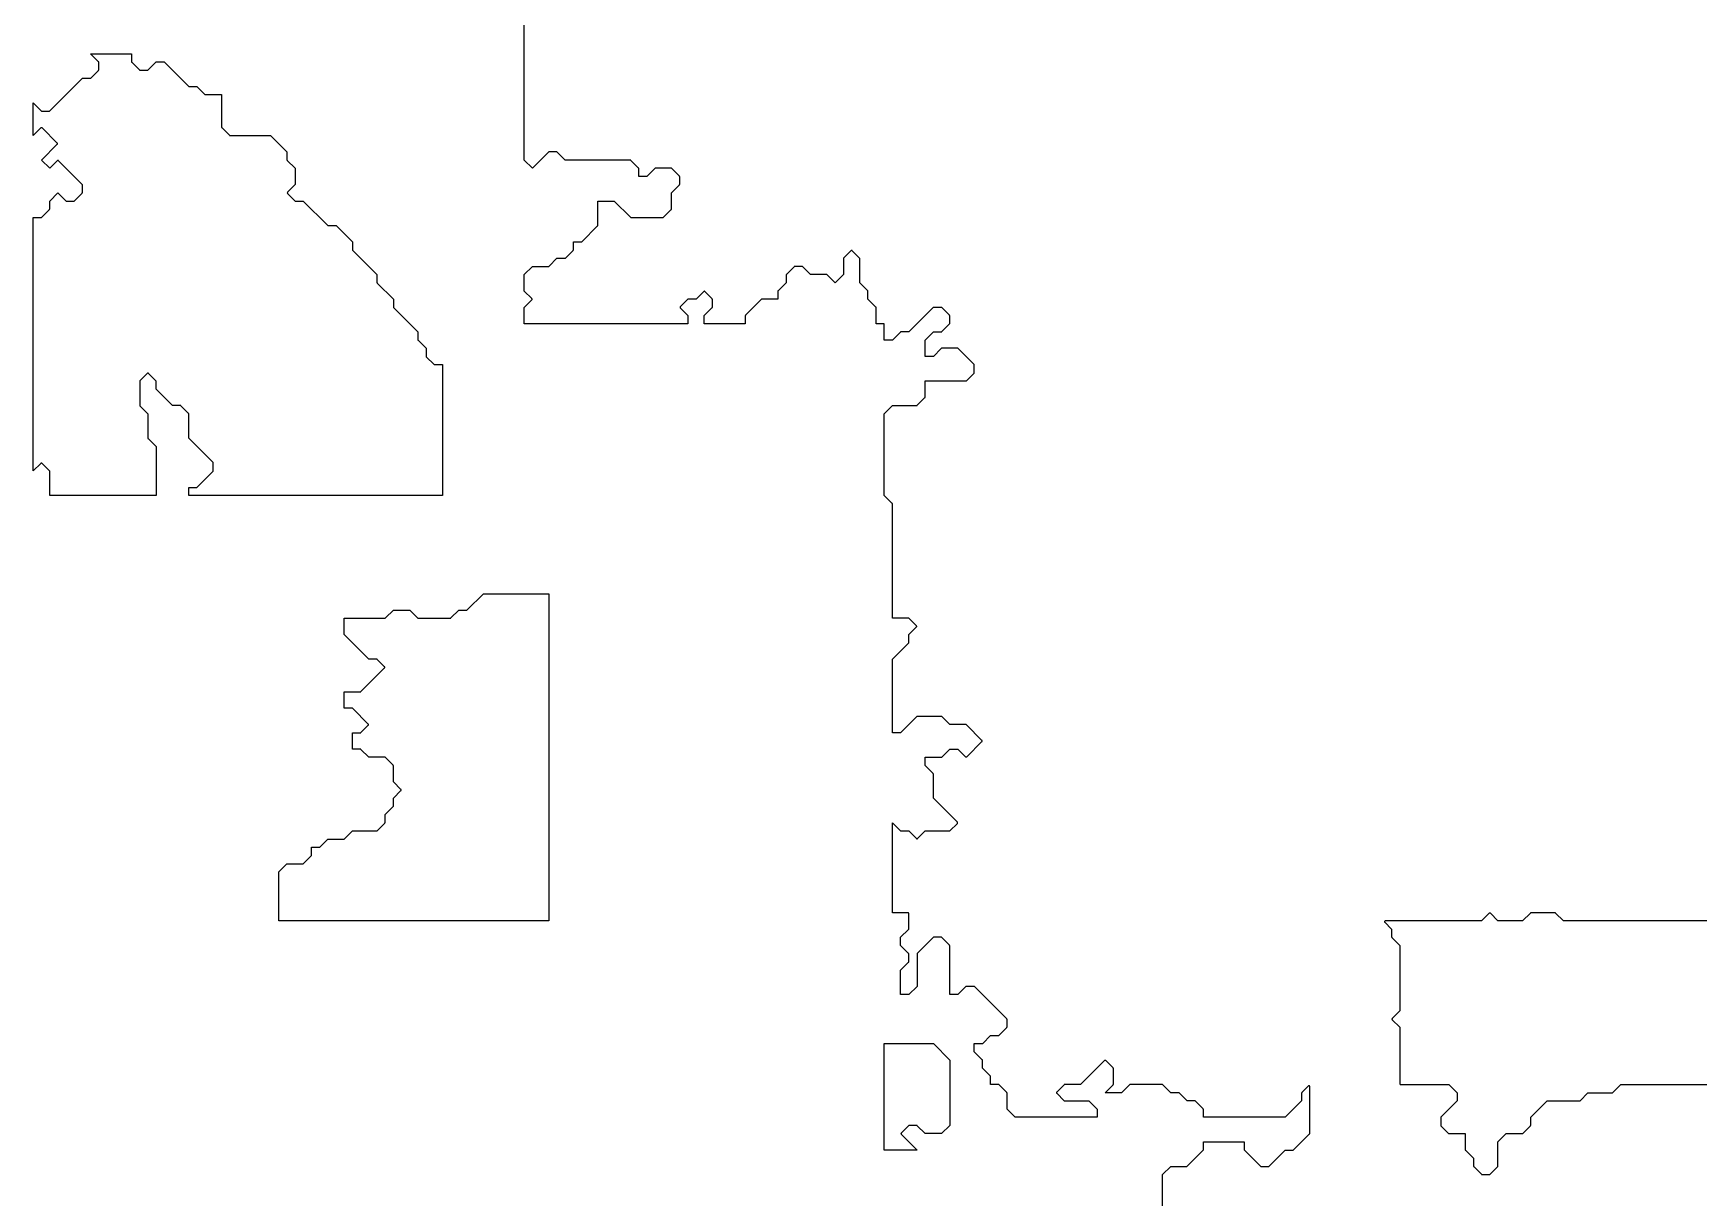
# Model space of a CAD drawing. Header units: metres. Extents: x 0 to 799, y 1 to 1100.
# Drawn here: x 0 to 203.5, y 691.2 to 833.5 of the extents above; entities that cross this region are included whole.
import ezdxf

# ---------------------------------------------------------------- set-up
doc = ezdxf.new("R2010")
doc.units = ezdxf.units.M
doc.layers.add('forest', color=7, linetype='Continuous')

msp = doc.modelspace()

# ---------------------------------------------------------------- linework, layer by layer
at = {"layer": 'forest', "color": 191}
for points in [[(138, 689), (138, 694), (138, 694), (138, 694), (139, 695), (139, 695), (139, 695), (140.96, 695), (140.97, 695), (140.98, 695), (140.99, 695), (141, 695.01), (141.01, 695.01), (141.01, 695.02), (141.02, 695.02), (141.03, 695.03), (142.97, 696.97), (142.98, 696.98), (142.98, 696.99), (142.99, 696.99), (142.99, 697), (143, 697.01), (143, 697.02), (143, 697.03), (143, 697.04), (143, 698), (143, 698), (143, 698), (148, 698), (148, 698), (148, 698), (148, 697.04), (148, 697.03), (148, 697.02), (148, 697.01), (148.01, 697), (148.01, 696.99), (148.02, 696.99), (148.02, 696.98), (148.03, 696.97), (149.97, 695.03), (149.98, 695.02), (149.99, 695.02), (149.99, 695.01), (150, 695.01), (150.01, 695), (150.02, 695), (150.03, 695), (150.04, 695), (150.96, 695), (150.97, 695), (150.98, 695), (150.99, 695), (151, 695.01), (151.01, 695.01), (151.01, 695.02), (151.02, 695.02), (151.03, 695.03), (153, 697), (153, 697), (153, 697), (153.96, 697), (153.97, 697), (153.98, 697), (153.99, 697), (154, 697.01), (154.01, 697.01), (154.01, 697.02), (154.02, 697.02), (154.03, 697.03), (155.97, 698.97), (155.98, 698.98), (155.98, 698.99), (155.99, 698.99), (155.99, 699), (156, 699.01), (156, 699.02), (156, 699.03), (156, 699.04), (156, 704.76), (156, 704.77), (156, 704.78), (156, 704.79), (155.99, 704.8), (155.99, 704.81), (155.98, 704.81), (155.98, 704.82), (155.97, 704.83), (155.96, 704.84), (155.96, 704.84), (155.95, 704.85), (155.94, 704.85), (155.93, 704.85), (155.92, 704.86), (155.91, 704.86), (155.9, 704.86), (155.89, 704.86), (155.88, 704.86), (155.87, 704.85), (155.86, 704.85), (155.85, 704.85), (155.84, 704.84), (155.84, 704.84), (155.83, 704.83), (155.03, 704.03), (155.02, 704.02), (155.02, 704.01), (155.01, 704.01), (155.01, 704), (155, 703.99), (155, 703.98), (155, 703.97), (155, 703.96), (155, 703), (155, 703), (155, 703), (153, 701), (153, 701), (153, 701), (143, 701), (143, 701), (143, 701), (143, 701.96), (143, 701.97), (143, 701.98), (143, 701.99), (142.99, 702), (142.99, 702.01), (142.98, 702.01), (142.98, 702.02), (142.97, 702.03), (142.03, 702.97), (142.02, 702.98), (142.01, 702.98), (142.01, 702.99), (142, 702.99), (141.99, 703), (141.98, 703), (141.97, 703), (141.96, 703), (141, 703), (141, 703), (141, 703), (140.03, 703.97), (140.02, 703.98), (140.01, 703.98), (140.01, 703.99), (140, 703.99), (139.99, 704), (139.98, 704), (139.97, 704), (139.96, 704), (139, 704), (139, 704), (139, 704), (138.03, 704.97), (138.02, 704.98), (138.01, 704.98), (138.01, 704.99), (138, 704.99), (137.99, 705), (137.98, 705), (137.97, 705), (137.96, 705), (134.04, 705), (134.03, 705), (134.02, 705), (134.01, 705), (134, 704.99), (133.99, 704.99), (133.99, 704.98), (133.98, 704.98), (133.97, 704.97), (133, 704), (133, 704), (133, 704), (131, 704), (131, 704), (131, 704), (131.97, 704.97), (131.98, 704.98), (131.98, 704.99), (131.99, 704.99), (131.99, 705), (132, 705.01), (132, 705.02), (132, 705.03), (132, 705.04), (132, 706.96), (132, 706.97), (132, 706.98), (132, 706.99), (131.99, 707), (131.99, 707.01), (131.98, 707.01), (131.98, 707.02), (131.97, 707.03), (131.07, 707.93), (131.06, 707.94), (131.06, 707.94), (131.05, 707.95), (131.04, 707.95), (131.03, 707.95), (131.02, 707.96), (131.01, 707.96), (131, 707.96), (130.99, 707.96), (130.98, 707.96), (130.97, 707.95), (130.96, 707.95), (130.95, 707.95), (130.94, 707.94), (130.94, 707.94), (130.93, 707.93), (128, 705), (128, 705), (128, 705), (126.04, 705), (126.03, 705), (126.02, 705), (126.01, 705), (126, 704.99), (125.99, 704.99), (125.99, 704.98), (125.98, 704.98), (125.97, 704.97), (125.07, 704.07), (125.06, 704.06), (125.06, 704.06), (125.05, 704.05), (125.05, 704.04), (125.05, 704.03), (125.04, 704.02), (125.04, 704.01), (125.04, 704), (125.04, 703.99), (125.04, 703.98), (125.05, 703.97), (125.05, 703.96), (125.05, 703.95), (125.06, 703.94), (125.06, 703.94), (125.07, 703.93), (125.97, 703.03), (125.98, 703.02), (125.99, 703.02), (125.99, 703.01), (126, 703.01), (126.01, 703), (126.02, 703), (126.03, 703), (126.04, 703), (129, 703), (129, 703), (129, 703), (130, 702), (130, 702), (130, 702), (130, 701), (130, 701), (130, 701), (120, 701), (120, 701), (120, 701), (119, 702), (119, 702), (119, 702), (119, 703.96), (119, 703.97), (119, 703.98), (119, 703.99), (118.99, 704), (118.99, 704.01), (118.98, 704.01), (118.98, 704.02), (118.97, 704.03), (118.03, 704.97), (118.02, 704.98), (118.01, 704.98), (118.01, 704.99), (118, 704.99), (117.99, 705), (117.98, 705), (117.97, 705), (117.96, 705), (117, 705), (117, 705), (117, 705), (117, 705.96), (117, 705.97), (117, 705.98), (117, 705.99), (116.99, 706), (116.99, 706.01), (116.98, 706.01), (116.98, 706.02), (116.97, 706.03), (116, 707), (116, 707), (116, 707), (116, 707.96), (116, 707.97), (116, 707.98), (116, 707.99), (115.99, 708), (115.99, 708.01), (115.98, 708.01), (115.98, 708.02), (115.97, 708.03), (115, 709), (115, 709), (115, 709), (115, 710), (115, 710), (115, 710), (115.96, 710), (115.97, 710), (115.98, 710), (115.99, 710), (116, 710.01), (116.01, 710.01), (116.01, 710.02), (116.02, 710.02), (116.03, 710.03), (117, 711), (117, 711), (117, 711), (117.96, 711), (117.97, 711), (117.98, 711), (117.99, 711), (118, 711.01), (118.01, 711.01), (118.01, 711.02), (118.02, 711.02), (118.03, 711.03), (118.97, 711.97), (118.98, 711.98), (118.98, 711.99), (118.99, 711.99), (118.99, 712), (119, 712.01), (119, 712.02), (119, 712.03), (119, 712.04), (119, 712.96), (119, 712.97), (119, 712.98), (119, 712.99), (118.99, 713), (118.99, 713.01), (118.98, 713.01), (118.98, 713.02), (118.97, 713.03), (115.03, 716.97), (115.02, 716.98), (115.01, 716.98), (115.01, 716.99), (115, 716.99), (114.99, 717), (114.98, 717), (114.97, 717), (114.96, 717), (114.04, 717), (114.03, 717), (114.02, 717), (114.01, 717), (114, 716.99), (113.99, 716.99), (113.99, 716.98), (113.98, 716.98), (113.97, 716.97), (113, 716), (113, 716), (113, 716), (112, 716), (112, 716), (112, 716), (112, 721.96), (112, 721.97), (112, 721.98), (112, 721.99), (111.99, 722), (111.99, 722.01), (111.98, 722.01), (111.98, 722.02), (111.97, 722.03), (111.03, 722.97), (111.02, 722.98), (111.01, 722.98), (111.01, 722.99), (111, 722.99), (110.99, 723), (110.98, 723), (110.97, 723), (110.96, 723), (110.04, 723), (110.03, 723), (110.02, 723), (110.01, 723), (110, 722.99), (109.99, 722.99), (109.99, 722.98), (109.98, 722.98), (109.97, 722.97), (108.03, 721.03), (108.02, 721.02), (108.02, 721.01), (108.01, 721.01), (108.01, 721), (108, 720.99), (108, 720.98), (108, 720.97), (108, 720.96), (108, 717), (108, 717), (108, 717), (107, 716), (107, 716), (107, 716), (106, 716), (106, 716), (106, 716), (106, 719), (106, 719), (106, 719), (106.97, 719.97), (106.98, 719.98), (106.98, 719.99), (106.99, 719.99), (106.99, 720), (107, 720.01), (107, 720.02), (107, 720.03), (107, 720.04), (107, 720.96), (107, 720.97), (107, 720.98), (107, 720.99), (106.99, 721), (106.99, 721.01), (106.98, 721.01), (106.98, 721.02), (106.97, 721.03), (106, 722), (106, 722), (106, 722), (106, 723), (106, 723), (106, 723), (106.97, 723.97), (106.98, 723.98), (106.98, 723.99), (106.99, 723.99), (106.99, 724), (107, 724.01), (107, 724.02), (107, 724.03), (107, 724.04), (107, 725.9), (107, 725.91), (107, 725.92), (107, 725.93), (106.99, 725.94), (106.99, 725.95), (106.98, 725.96), (106.98, 725.96), (106.97, 725.97), (106.96, 725.98), (106.96, 725.98), (106.95, 725.99), (106.94, 725.99), (106.93, 726), (106.92, 726), (106.91, 726), (106.9, 726), (105, 726), (105, 726), (105, 726), (105, 737), (105, 737), (105, 737), (105.97, 736.03), (105.98, 736.02), (105.99, 736.02), (105.99, 736.01), (106, 736.01), (106.01, 736), (106.02, 736), (106.03, 736), (106.04, 736), (107, 736), (107, 736), (107, 736), (107.93, 735.07), (107.94, 735.06), (107.94, 735.06), (107.95, 735.05), (107.96, 735.05), (107.97, 735.05), (107.98, 735.04), (107.99, 735.04), (108, 735.04), (108.01, 735.04), (108.02, 735.04), (108.03, 735.05), (108.04, 735.05), (108.05, 735.05), (108.06, 735.06), (108.06, 735.06), (108.07, 735.07), (109, 736), (109, 736), (109, 736), (111.96, 736), (111.97, 736), (111.98, 736), (111.99, 736), (112, 736.01), (112.01, 736.01), (112.01, 736.02), (112.02, 736.02), (112.03, 736.03), (112.93, 736.93), (112.94, 736.94), (112.94, 736.94), (112.95, 736.95), (112.95, 736.96), (112.95, 736.97), (112.96, 736.98), (112.96, 736.99), (112.96, 737), (112.96, 737.01), (112.96, 737.02), (112.95, 737.03), (112.95, 737.04), (112.95, 737.05), (112.94, 737.06), (112.94, 737.06), (112.93, 737.07), (110, 740), (110, 740), (110, 740), (110, 742.96), (110, 742.97), (110, 742.98), (110, 742.99), (109.99, 743), (109.99, 743.01), (109.98, 743.01), (109.98, 743.02), (109.97, 743.03), (109, 744), (109, 744), (109, 744), (109, 745), (109, 745), (109, 745), (110.96, 745), (110.97, 745), (110.98, 745), (110.99, 745), (111, 745.01), (111.01, 745.01), (111.01, 745.02), (111.02, 745.02), (111.03, 745.03), (112, 746), (112, 746), (112, 746), (113, 746), (113, 746), (113, 746), (113.93, 745.07), (113.94, 745.06), (113.94, 745.06), (113.95, 745.05), (113.96, 745.05), (113.97, 745.05), (113.98, 745.04), (113.99, 745.04), (114, 745.04), (114.01, 745.04), (114.02, 745.04), (114.03, 745.05), (114.04, 745.05), (114.05, 745.05), (114.06, 745.06), (114.06, 745.06), (114.07, 745.07), (115.93, 746.93), (115.94, 746.94), (115.94, 746.94), (115.95, 746.95), (115.95, 746.96), (115.95, 746.97), (115.96, 746.98), (115.96, 746.99), (115.96, 747), (115.96, 747.01), (115.96, 747.02), (115.95, 747.03), (115.95, 747.04), (115.95, 747.05), (115.94, 747.06), (115.94, 747.06), (115.93, 747.07), (114.03, 748.97), (114.02, 748.98), (114.01, 748.98), (114.01, 748.99), (114, 748.99), (113.99, 749), (113.98, 749), (113.97, 749), (113.96, 749), (112, 749), (112, 749), (112, 749), (111.03, 749.97), (111.02, 749.98), (111.01, 749.98), (111.01, 749.99), (111, 749.99), (110.99, 750), (110.98, 750), (110.97, 750), (110.96, 750), (108.04, 750), (108.03, 750), (108.02, 750), (108.01, 750), (108, 749.99), (107.99, 749.99), (107.99, 749.98), (107.98, 749.98), (107.97, 749.97), (106, 748), (106, 748), (106, 748), (105, 748), (105, 748), (105, 748), (105, 757), (105, 757), (105, 757), (106.97, 758.97), (106.98, 758.98), (106.98, 758.99), (106.99, 758.99), (106.99, 759), (107, 759.01), (107, 759.02), (107, 759.03), (107, 759.04), (107, 760), (107, 760), (107, 760), (107.93, 760.93), (107.94, 760.94), (107.94, 760.94), (107.95, 760.95), (107.95, 760.96), (107.95, 760.97), (107.96, 760.98), (107.96, 760.99), (107.96, 761), (107.96, 761.01), (107.96, 761.02), (107.95, 761.03), (107.95, 761.04), (107.95, 761.05), (107.94, 761.06), (107.94, 761.06), (107.93, 761.07), (107.03, 761.97), (107.02, 761.98), (107.01, 761.98), (107.01, 761.99), (107, 761.99), (106.99, 762), (106.98, 762), (106.97, 762), (106.96, 762), (105, 762), (105, 762), (105, 762), (105, 775.96), (105, 775.97), (105, 775.98), (105, 775.99), (104.99, 776), (104.99, 776.01), (104.98, 776.01), (104.98, 776.02), (104.97, 776.03), (104, 777), (104, 777), (104, 777), (104, 787), (104, 787), (104, 787), (105, 788), (105, 788), (105, 788), (107.96, 788), (107.97, 788), (107.98, 788), (107.99, 788), (108, 788.01), (108.01, 788.01), (108.01, 788.02), (108.02, 788.02), (108.03, 788.03), (108.97, 788.97), (108.98, 788.98), (108.98, 788.99), (108.99, 788.99), (108.99, 789), (109, 789.01), (109, 789.02), (109, 789.03), (109, 789.04), (109, 791), (109, 791), (109, 791), (113.96, 791), (113.97, 791), (113.98, 791), (113.99, 791), (114, 791.01), (114.01, 791.01), (114.01, 791.02), (114.02, 791.02), (114.03, 791.03), (114.97, 791.97), (114.98, 791.98), (114.98, 791.99), (114.99, 791.99), (114.99, 792), (115, 792.01), (115, 792.02), (115, 792.03), (115, 792.04), (115, 792.96), (115, 792.97), (115, 792.98), (115, 792.99), (114.99, 793), (114.99, 793.01), (114.98, 793.01), (114.98, 793.02), (114.97, 793.03), (113.03, 794.97), (113.02, 794.98), (113.01, 794.98), (113.01, 794.99), (113, 794.99), (112.99, 795), (112.98, 795), (112.97, 795), (112.96, 795), (111.04, 795), (111.03, 795), (111.02, 795), (111.01, 795), (111, 794.99), (110.99, 794.99), (110.99, 794.98), (110.98, 794.98), (110.97, 794.97), (110, 794), (110, 794), (110, 794), (109, 794), (109, 794), (109, 794), (109, 796), (109, 796), (109, 796), (110, 797), (110, 797), (110, 797), (110.96, 797), (110.97, 797), (110.98, 797), (110.99, 797), (111, 797.01), (111.01, 797.01), (111.01, 797.02), (111.02, 797.02), (111.03, 797.03), (111.97, 797.97), (111.98, 797.98), (111.98, 797.99), (111.99, 797.99), (111.99, 798), (112, 798.01), (112, 798.02), (112, 798.03), (112, 798.04), (112, 798.96), (112, 798.97), (112, 798.98), (112, 798.99), (111.99, 799), (111.99, 799.01), (111.98, 799.01), (111.98, 799.02), (111.97, 799.03), (111.03, 799.97), (111.02, 799.98), (111.01, 799.98), (111.01, 799.99), (111, 799.99), (110.99, 800), (110.98, 800), (110.97, 800), (110.96, 800), (110.04, 800), (110.03, 800), (110.02, 800), (110.01, 800), (110, 799.99), (109.99, 799.99), (109.99, 799.98), (109.98, 799.98), (109.97, 799.97), (107, 797), (107, 797), (107, 797), (106.04, 797), (106.03, 797), (106.02, 797), (106.01, 797), (106, 796.99), (105.99, 796.99), (105.99, 796.98), (105.98, 796.98), (105.97, 796.97), (105, 796), (105, 796), (105, 796), (104, 796), (104, 796), (104, 796), (104, 797.9), (104, 797.91), (104, 797.92), (104, 797.93), (103.99, 797.94), (103.99, 797.95), (103.98, 797.96), (103.98, 797.96), (103.97, 797.97), (103.96, 797.98), (103.96, 797.98), (103.95, 797.99), (103.94, 797.99), (103.93, 798), (103.92, 798), (103.91, 798), (103.9, 798), (103, 798), (103, 798), (103, 798), (103, 799.96), (103, 799.97), (103, 799.98), (103, 799.99), (102.99, 800), (102.99, 800.01), (102.98, 800.01), (102.98, 800.02), (102.97, 800.03), (102, 801), (102, 801), (102, 801), (102, 801.96), (102, 801.97), (102, 801.98), (102, 801.99), (101.99, 802), (101.99, 802.01), (101.98, 802.01), (101.98, 802.02), (101.97, 802.03), (101, 803), (101, 803), (101, 803), (101, 805.96), (101, 805.97), (101, 805.98), (101, 805.99), (100.99, 806), (100.99, 806.01), (100.98, 806.01), (100.98, 806.02), (100.97, 806.03), (100.07, 806.93), (100.06, 806.94), (100.06, 806.94), (100.05, 806.95), (100.04, 806.95), (100.03, 806.95), (100.02, 806.96), (100.01, 806.96), (100, 806.96), (99.99, 806.96), (99.98, 806.96), (99.97, 806.95), (99.96, 806.95), (99.95, 806.95), (99.94, 806.94), (99.94, 806.94), (99.93, 806.93), (99.03, 806.03), (99.02, 806.02), (99.02, 806.01), (99.01, 806.01), (99.01, 806), (99, 805.99), (99, 805.98), (99, 805.97), (99, 805.96), (99, 804), (99, 804), (99, 804), (98, 803), (98, 803), (98, 803), (97.03, 803.97), (97.02, 803.98), (97.01, 803.98), (97.01, 803.99), (97, 803.99), (96.99, 804), (96.98, 804), (96.97, 804), (96.96, 804), (95, 804), (95, 804), (95, 804), (94.03, 804.97), (94.02, 804.98), (94.01, 804.98), (94.01, 804.99), (94, 804.99), (93.99, 805), (93.98, 805), (93.97, 805), (93.96, 805), (93.04, 805), (93.03, 805), (93.02, 805), (93.01, 805), (93, 804.99), (92.99, 804.99), (92.99, 804.98), (92.98, 804.98), (92.97, 804.97), (92.03, 804.03), (92.02, 804.02), (92.02, 804.01), (92.01, 804.01), (92.01, 804), (92, 803.99), (92, 803.98), (92, 803.97), (92, 803.96), (92, 803), (92, 803), (92, 803), (91.03, 802.03), (91.02, 802.02), (91.02, 802.01), (91.01, 802.01), (91.01, 802), (91, 801.99), (91, 801.98), (91, 801.97), (91, 801.96), (91, 801), (91, 801), (91, 801), (89.04, 801), (89.03, 801), (89.02, 801), (89.01, 801), (89, 800.99), (88.99, 800.99), (88.99, 800.98), (88.98, 800.98), (88.97, 800.97), (87.03, 799.03), (87.02, 799.02), (87.02, 799.01), (87.01, 799.01), (87.01, 799), (87, 798.99), (87, 798.98), (87, 798.97), (87, 798.96), (87, 798), (87, 798), (87, 798), (82, 798), (82, 798), (82, 798), (82, 799), (82, 799), (82, 799), (82.97, 799.97), (82.98, 799.98), (82.98, 799.99), (82.99, 799.99), (82.99, 800), (83, 800.01), (83, 800.02), (83, 800.03), (83, 800.04), (83, 800.96), (83, 800.97), (83, 800.98), (83, 800.99), (82.99, 801), (82.99, 801.01), (82.98, 801.01), (82.98, 801.02), (82.97, 801.03), (82.07, 801.93), (82.06, 801.94), (82.06, 801.94), (82.05, 801.95), (82.04, 801.95), (82.03, 801.95), (82.02, 801.96), (82.01, 801.96), (82, 801.96), (81.99, 801.96), (81.98, 801.96), (81.97, 801.95), (81.96, 801.95), (81.95, 801.95), (81.94, 801.94), (81.94, 801.94), (81.93, 801.93), (81, 801), (81, 801), (81, 801), (80.04, 801), (80.03, 801), (80.02, 801), (80.01, 801), (80, 800.99), (79.99, 800.99), (79.99, 800.98), (79.98, 800.98), (79.97, 800.97), (79.07, 800.07), (79.06, 800.06), (79.06, 800.06), (79.05, 800.05), (79.05, 800.04), (79.05, 800.03), (79.04, 800.02), (79.04, 800.01), (79.04, 800), (79.04, 799.99), (79.04, 799.98), (79.05, 799.97), (79.05, 799.96), (79.05, 799.95), (79.06, 799.94), (79.06, 799.94), (79.07, 799.93), (80, 799), (80, 799), (80, 799), (80, 798), (80, 798), (80, 798), (60, 798), (60, 798), (60, 798), (60, 800), (60, 800), (60, 800), (60.93, 800.93), (60.94, 800.94), (60.94, 800.94), (60.95, 800.95), (60.95, 800.96), (60.95, 800.97), (60.96, 800.98), (60.96, 800.99), (60.96, 801), (60.96, 801.01), (60.96, 801.02), (60.95, 801.03), (60.95, 801.04), (60.95, 801.05), (60.94, 801.06), (60.94, 801.06), (60.93, 801.07), (60, 802), (60, 802), (60, 802), (60, 804), (60, 804), (60, 804), (61, 805), (61, 805), (61, 805), (62.96, 805), (62.97, 805), (62.98, 805), (62.99, 805), (63, 805.01), (63.01, 805.01), (63.01, 805.02), (63.02, 805.02), (63.03, 805.03), (64, 806), (64, 806), (64, 806), (64.96, 806), (64.97, 806), (64.98, 806), (64.99, 806), (65, 806.01), (65.01, 806.01), (65.01, 806.02), (65.02, 806.02), (65.03, 806.03), (65.97, 806.97), (65.98, 806.98), (65.98, 806.99), (65.99, 806.99), (65.99, 807), (66, 807.01), (66, 807.02), (66, 807.03), (66, 807.04), (66, 808), (66, 808), (66, 808), (66.96, 808), (66.97, 808), (66.98, 808), (66.99, 808), (67, 808.01), (67.01, 808.01), (67.01, 808.02), (67.02, 808.02), (67.03, 808.03), (68.97, 809.97), (68.98, 809.98), (68.98, 809.99), (68.99, 809.99), (68.99, 810), (69, 810.01), (69, 810.02), (69, 810.03), (69, 810.04), (69, 813), (69, 813), (69, 813), (71, 813), (71, 813), (71, 813), (72.97, 811.03), (72.98, 811.02), (72.99, 811.02), (72.99, 811.01), (73, 811.01), (73.01, 811), (73.02, 811), (73.03, 811), (73.04, 811), (76.96, 811), (76.97, 811), (76.98, 811), (76.99, 811), (77, 811.01), (77.01, 811.01), (77.01, 811.02), (77.02, 811.02), (77.03, 811.03), (77.97, 811.97), (77.98, 811.98), (77.98, 811.99), (77.99, 811.99), (77.99, 812), (78, 812.01), (78, 812.02), (78, 812.03), (78, 812.04), (78, 814), (78, 814), (78, 814), (78.97, 814.97), (78.98, 814.98), (78.98, 814.99), (78.99, 814.99), (78.99, 815), (79, 815.01), (79, 815.02), (79, 815.03), (79, 815.04), (79, 815.96), (79, 815.97), (79, 815.98), (79, 815.99), (78.99, 816), (78.99, 816.01), (78.98, 816.01), (78.98, 816.02), (78.97, 816.03), (78.03, 816.97), (78.02, 816.98), (78.01, 816.98), (78.01, 816.99), (78, 816.99), (77.99, 817), (77.98, 817), (77.97, 817), (77.96, 817), (76.04, 817), (76.03, 817), (76.02, 817), (76.01, 817), (76, 816.99), (75.99, 816.99), (75.99, 816.98), (75.98, 816.98), (75.97, 816.97), (75, 816), (75, 816), (75, 816), (74, 816), (74, 816), (74, 816), (74, 816.96), (74, 816.97), (74, 816.98), (74, 816.99), (73.99, 817), (73.99, 817.01), (73.98, 817.01), (73.98, 817.02), (73.97, 817.03), (73.03, 817.97), (73.02, 817.98), (73.01, 817.98), (73.01, 817.99), (73, 817.99), (72.99, 818), (72.98, 818), (72.97, 818), (72.96, 818), (65, 818), (65, 818), (65, 818), (64.03, 818.97), (64.02, 818.98), (64.01, 818.98), (64.01, 818.99), (64, 818.99), (63.99, 819), (63.98, 819), (63.97, 819), (63.96, 819), (63.04, 819), (63.03, 819), (63.02, 819), (63.01, 819), (63, 818.99), (62.99, 818.99), (62.99, 818.98), (62.98, 818.98), (62.97, 818.97), (61, 817), (61, 817), (61, 817), (60, 818), (60, 818), (60, 818), (60, 839)], [(0, 821), (0, 821), (0, 825), (0, 825), (0, 825), (0.97, 824.03), (0.98, 824.02), (0.99, 824.02), (0.99, 824.01), (1, 824.01), (1.01, 824), (1.02, 824), (1.03, 824), (1.04, 824), (1.96, 824), (1.97, 824), (1.98, 824), (1.99, 824), (2, 824.01), (2.01, 824.01), (2.01, 824.02), (2.02, 824.02), (2.03, 824.03), (6, 828), (6, 828), (6, 828), (6.96, 828), (6.97, 828), (6.98, 828), (6.99, 828), (7, 828.01), (7.01, 828.01), (7.01, 828.02), (7.02, 828.02), (7.03, 828.03), (7.97, 828.97), (7.98, 828.98), (7.98, 828.99), (7.99, 828.99), (7.99, 829), (8, 829.01), (8, 829.02), (8, 829.03), (8, 829.04), (8, 829.96), (8, 829.97), (8, 829.98), (8, 829.99), (7.99, 830), (7.99, 830.01), (7.98, 830.01), (7.98, 830.02), (7.97, 830.03), (7, 831), (7, 831), (7, 831), (12, 831), (12, 831), (12, 831), (12, 830.04), (12, 830.03), (12, 830.02), (12, 830.01), (12.01, 830), (12.01, 829.99), (12.02, 829.99), (12.02, 829.98), (12.03, 829.97), (12.97, 829.03), (12.98, 829.02), (12.99, 829.02), (12.99, 829.01), (13, 829.01), (13.01, 829), (13.02, 829), (13.03, 829), (13.04, 829), (13.96, 829), (13.97, 829), (13.98, 829), (13.99, 829), (14, 829.01), (14.01, 829.01), (14.01, 829.02), (14.02, 829.02), (14.03, 829.03), (15, 830), (15, 830), (15, 830), (16, 830), (16, 830), (16, 830), (18.97, 827.03), (18.98, 827.02), (18.99, 827.02), (18.99, 827.01), (19, 827.01), (19.01, 827), (19.02, 827), (19.03, 827), (19.04, 827), (20, 827), (20, 827), (20, 827), (20.97, 826.03), (20.98, 826.02), (20.99, 826.02), (20.99, 826.01), (21, 826.01), (21.01, 826), (21.02, 826), (21.03, 826), (21.04, 826), (23, 826), (23, 826), (23, 826), (23, 822.04), (23, 822.03), (23, 822.02), (23, 822.01), (23.01, 822), (23.01, 821.99), (23.02, 821.99), (23.02, 821.98), (23.03, 821.97), (23.97, 821.03), (23.98, 821.02), (23.99, 821.02), (23.99, 821.01), (24, 821.01), (24.01, 821), (24.02, 821), (24.03, 821), (24.04, 821), (29, 821), (29, 821), (29, 821), (31, 819), (31, 819), (31, 819), (31, 818.04), (31, 818.03), (31, 818.02), (31, 818.01), (31.01, 818), (31.01, 817.99), (31.02, 817.99), (31.02, 817.98), (31.03, 817.97), (32, 817), (32, 817), (32, 817), (32, 815), (32, 815), (32, 815), (31.07, 814.07), (31.06, 814.06), (31.06, 814.06), (31.05, 814.05), (31.05, 814.04), (31.05, 814.03), (31.04, 814.02), (31.04, 814.01), (31.04, 814), (31.04, 813.99), (31.04, 813.98), (31.05, 813.97), (31.05, 813.96), (31.05, 813.95), (31.06, 813.94), (31.06, 813.94), (31.07, 813.93), (31.97, 813.03), (31.98, 813.02), (31.99, 813.02), (31.99, 813.01), (32, 813.01), (32.01, 813), (32.02, 813), (32.03, 813), (32.04, 813), (33, 813), (33, 813), (33, 813), (35.97, 810.03), (35.98, 810.02), (35.99, 810.02), (35.99, 810.01), (36, 810.01), (36.01, 810), (36.02, 810), (36.03, 810), (36.04, 810), (37, 810), (37, 810), (37, 810), (39, 808), (39, 808), (39, 808), (39, 807.04), (39, 807.03), (39, 807.02), (39, 807.01), (39.01, 807), (39.01, 806.99), (39.02, 806.99), (39.02, 806.98), (39.03, 806.97), (42, 804), (42, 804), (42, 804), (42, 803.04), (42, 803.03), (42, 803.02), (42, 803.01), (42.01, 803), (42.01, 802.99), (42.02, 802.99), (42.02, 802.98), (42.03, 802.97), (44, 801), (44, 801), (44, 801), (44, 800.04), (44, 800.03), (44, 800.02), (44, 800.01), (44.01, 800), (44.01, 799.99), (44.02, 799.99), (44.02, 799.98), (44.03, 799.97), (47, 797), (47, 797), (47, 797), (47, 796.04), (47, 796.03), (47, 796.02), (47, 796.01), (47.01, 796), (47.01, 795.99), (47.02, 795.99), (47.02, 795.98), (47.03, 795.97), (48, 795), (48, 795), (48, 795), (48, 794.04), (48, 794.03), (48, 794.02), (48, 794.01), (48.01, 794), (48.01, 793.99), (48.02, 793.99), (48.02, 793.98), (48.03, 793.97), (48.97, 793.03), (48.98, 793.02), (48.99, 793.02), (48.99, 793.01), (49, 793.01), (49.01, 793), (49.02, 793), (49.03, 793), (49.04, 793), (50, 793), (50, 793), (50, 793), (50, 777), (50, 777), (50, 777), (19, 777), (19, 777), (19, 777), (19, 778), (19, 778), (19, 778), (19.96, 778), (19.97, 778), (19.98, 778), (19.99, 778), (20, 778.01), (20.01, 778.01), (20.01, 778.02), (20.02, 778.02), (20.03, 778.03), (21.97, 779.97), (21.98, 779.98), (21.98, 779.99), (21.99, 779.99), (21.99, 780), (22, 780.01), (22, 780.02), (22, 780.03), (22, 780.04), (22, 780.96), (22, 780.97), (22, 780.98), (22, 780.99), (21.99, 781), (21.99, 781.01), (21.98, 781.01), (21.98, 781.02), (21.97, 781.03), (19, 784), (19, 784), (19, 784), (19, 786.96), (19, 786.97), (19, 786.98), (19, 786.99), (18.99, 787), (18.99, 787.01), (18.98, 787.01), (18.98, 787.02), (18.97, 787.03), (18.03, 787.97), (18.02, 787.98), (18.01, 787.98), (18.01, 787.99), (18, 787.99), (17.99, 788), (17.98, 788), (17.97, 788), (17.96, 788), (17, 788), (17, 788), (17, 788), (15, 790), (15, 790), (15, 790), (15, 790.96), (15, 790.97), (15, 790.98), (15, 790.99), (14.99, 791), (14.99, 791.01), (14.98, 791.01), (14.98, 791.02), (14.97, 791.03), (14.07, 791.93), (14.06, 791.94), (14.06, 791.94), (14.05, 791.95), (14.04, 791.95), (14.03, 791.95), (14.02, 791.96), (14.01, 791.96), (14, 791.96), (13.99, 791.96), (13.98, 791.96), (13.97, 791.95), (13.96, 791.95), (13.95, 791.95), (13.94, 791.94), (13.94, 791.94), (13.93, 791.93), (13.03, 791.03), (13.02, 791.02), (13.02, 791.01), (13.01, 791.01), (13.01, 791), (13, 790.99), (13, 790.98), (13, 790.97), (13, 790.96), (13, 788.04), (13, 788.03), (13, 788.02), (13, 788.01), (13.01, 788), (13.01, 787.99), (13.02, 787.99), (13.02, 787.98), (13.03, 787.97), (14, 787), (14, 787), (14, 787), (14, 784.04), (14, 784.03), (14, 784.02), (14, 784.01), (14.01, 784), (14.01, 783.99), (14.02, 783.99), (14.02, 783.98), (14.03, 783.97), (15, 783), (15, 783), (15, 783), (15, 777), (15, 777), (15, 777), (2, 777), (2, 777), (2, 777), (2, 779.96), (2, 779.97), (2, 779.98), (2, 779.99), (1.99, 780), (1.99, 780.01), (1.98, 780.01), (1.98, 780.02), (1.97, 780.03), (1.07, 780.93), (1.06, 780.94), (1.06, 780.94), (1.05, 780.95), (1.04, 780.95), (1.03, 780.95), (1.02, 780.96), (1.01, 780.96), (1, 780.96), (0.99, 780.96), (0.98, 780.96), (0.97, 780.95), (0.96, 780.95), (0.95, 780.95), (0.94, 780.94), (0.94, 780.94), (0.93, 780.93), (0, 780), (0, 780), (0, 780), (0, 811), (0, 811), (0, 811), (0.96, 811), (0.97, 811), (0.98, 811), (0.99, 811), (1, 811.01), (1.01, 811.01), (1.01, 811.02), (1.02, 811.02), (1.03, 811.03), (1.97, 811.97), (1.98, 811.98), (1.98, 811.99), (1.99, 811.99), (1.99, 812), (2, 812.01), (2, 812.02), (2, 812.03), (2, 812.04), (2, 813), (2, 813), (2, 813), (3, 814), (3, 814), (3, 814), (3.97, 813.03), (3.98, 813.02), (3.99, 813.02), (3.99, 813.01), (4, 813.01), (4.01, 813), (4.02, 813), (4.03, 813), (4.04, 813), (4.96, 813), (4.97, 813), (4.98, 813), (4.99, 813), (5, 813.01), (5.01, 813.01), (5.01, 813.02), (5.02, 813.02), (5.03, 813.03), (5.97, 813.97), (5.98, 813.98), (5.98, 813.99), (5.99, 813.99), (5.99, 814), (6, 814.01), (6, 814.02), (6, 814.03), (6, 814.04), (6, 814.96), (6, 814.97), (6, 814.98), (6, 814.99), (5.99, 815), (5.99, 815.01), (5.98, 815.01), (5.98, 815.02), (5.97, 815.03), (3.07, 817.93), (3.06, 817.94), (3.06, 817.94), (3.05, 817.95), (3.04, 817.95), (3.03, 817.95), (3.02, 817.96), (3.01, 817.96), (3, 817.96), (2.99, 817.96), (2.98, 817.96), (2.97, 817.95), (2.96, 817.95), (2.95, 817.95), (2.94, 817.94), (2.94, 817.94), (2.93, 817.93), (2, 817), (2, 817), (2, 817), (1, 818), (1, 818), (1, 818), (2.93, 819.93), (2.94, 819.94), (2.94, 819.94), (2.95, 819.95), (2.95, 819.96), (2.95, 819.97), (2.96, 819.98), (2.96, 819.99), (2.96, 820), (2.96, 820.01), (2.96, 820.02), (2.95, 820.03), (2.95, 820.04), (2.95, 820.05), (2.94, 820.06), (2.94, 820.06), (2.93, 820.07), (1.07, 821.93), (1.06, 821.94), (1.06, 821.94), (1.05, 821.95), (1.04, 821.95), (1.03, 821.95), (1.02, 821.96), (1.01, 821.96), (1, 821.96), (0.99, 821.96), (0.98, 821.96), (0.97, 821.95), (0.96, 821.95), (0.95, 821.95), (0.94, 821.94), (0.94, 821.94), (0.93, 821.93), (0, 821), (0, 821)], [(30, 725), (30, 725), (30, 731), (30, 731), (30, 731), (31, 732), (31, 732), (31, 732), (32.96, 732), (32.97, 732), (32.98, 732), (32.99, 732), (33, 732.01), (33.01, 732.01), (33.01, 732.02), (33.02, 732.02), (33.03, 732.03), (33.97, 732.97), (33.98, 732.98), (33.98, 732.99), (33.99, 732.99), (33.99, 733), (34, 733.01), (34, 733.02), (34, 733.03), (34, 733.04), (34, 734), (34, 734), (34, 734), (34.96, 734), (34.97, 734), (34.98, 734), (34.99, 734), (35, 734.01), (35.01, 734.01), (35.01, 734.02), (35.02, 734.02), (35.03, 734.03), (36, 735), (36, 735), (36, 735), (37.96, 735), (37.97, 735), (37.98, 735), (37.99, 735), (38, 735.01), (38.01, 735.01), (38.01, 735.02), (38.02, 735.02), (38.03, 735.03), (39, 736), (39, 736), (39, 736), (41.96, 736), (41.97, 736), (41.98, 736), (41.99, 736), (42, 736.01), (42.01, 736.01), (42.01, 736.02), (42.02, 736.02), (42.03, 736.03), (42.97, 736.97), (42.98, 736.98), (42.98, 736.99), (42.99, 736.99), (42.99, 737), (43, 737.01), (43, 737.02), (43, 737.03), (43, 737.04), (43, 738), (43, 738), (43, 738), (43.97, 738.97), (43.98, 738.98), (43.98, 738.99), (43.99, 738.99), (43.99, 739), (44, 739.01), (44, 739.02), (44, 739.03), (44, 739.04), (44, 740), (44, 740), (44, 740), (44.93, 740.93), (44.94, 740.94), (44.94, 740.94), (44.95, 740.95), (44.95, 740.96), (44.95, 740.97), (44.96, 740.98), (44.96, 740.99), (44.96, 741), (44.96, 741.01), (44.96, 741.02), (44.95, 741.03), (44.95, 741.04), (44.95, 741.05), (44.94, 741.06), (44.94, 741.06), (44.93, 741.07), (44, 742), (44, 742), (44, 742), (44, 743.96), (44, 743.97), (44, 743.98), (44, 743.99), (43.99, 744), (43.99, 744.01), (43.98, 744.01), (43.98, 744.02), (43.97, 744.03), (43.03, 744.97), (43.02, 744.98), (43.01, 744.98), (43.01, 744.99), (43, 744.99), (42.99, 745), (42.98, 745), (42.97, 745), (42.96, 745), (41, 745), (41, 745), (41, 745), (40.03, 745.97), (40.02, 745.98), (40.01, 745.98), (40.01, 745.99), (40, 745.99), (39.99, 746), (39.98, 746), (39.97, 746), (39.96, 746), (39, 746), (39, 746), (39, 746), (39, 748), (39, 748), (39, 748), (39.96, 748), (39.97, 748), (39.98, 748), (39.99, 748), (40, 748.01), (40.01, 748.01), (40.01, 748.02), (40.02, 748.02), (40.03, 748.03), (40.93, 748.93), (40.94, 748.94), (40.94, 748.94), (40.95, 748.95), (40.95, 748.96), (40.95, 748.97), (40.96, 748.98), (40.96, 748.99), (40.96, 749), (40.96, 749.01), (40.96, 749.02), (40.95, 749.03), (40.95, 749.04), (40.95, 749.05), (40.94, 749.06), (40.94, 749.06), (40.93, 749.07), (39.03, 750.97), (39.02, 750.98), (39.01, 750.98), (39.01, 750.99), (39, 750.99), (38.99, 751), (38.98, 751), (38.97, 751), (38.96, 751), (38, 751), (38, 751), (38, 751), (38, 753), (38, 753), (38, 753), (39.96, 753), (39.97, 753), (39.98, 753), (39.99, 753), (40, 753.01), (40.01, 753.01), (40.01, 753.02), (40.02, 753.02), (40.03, 753.03), (42.93, 755.93), (42.94, 755.94), (42.94, 755.94), (42.95, 755.95), (42.95, 755.96), (42.95, 755.97), (42.96, 755.98), (42.96, 755.99), (42.96, 756), (42.96, 756.01), (42.96, 756.02), (42.95, 756.03), (42.95, 756.04), (42.95, 756.05), (42.94, 756.06), (42.94, 756.06), (42.93, 756.07), (42.03, 756.97), (42.02, 756.98), (42.01, 756.98), (42.01, 756.99), (42, 756.99), (41.99, 757), (41.98, 757), (41.97, 757), (41.96, 757), (41, 757), (41, 757), (41, 757), (38, 760), (38, 760), (38, 760), (38, 762), (38, 762), (38, 762), (42.96, 762), (42.97, 762), (42.98, 762), (42.99, 762), (43, 762.01), (43.01, 762.01), (43.01, 762.02), (43.02, 762.02), (43.03, 762.03), (44, 763), (44, 763), (44, 763), (46, 763), (46, 763), (46, 763), (46.97, 762.03), (46.98, 762.02), (46.99, 762.02), (46.99, 762.01), (47, 762.01), (47.01, 762), (47.02, 762), (47.03, 762), (47.04, 762), (50.96, 762), (50.97, 762), (50.98, 762), (50.99, 762), (51, 762.01), (51.01, 762.01), (51.01, 762.02), (51.02, 762.02), (51.03, 762.03), (52, 763), (52, 763), (52, 763), (52.96, 763), (52.97, 763), (52.98, 763), (52.99, 763), (53, 763.01), (53.01, 763.01), (53.01, 763.02), (53.02, 763.02), (53.03, 763.03), (55, 765), (55, 765), (55, 765), (63, 765), (63, 765), (63, 765), (63, 725), (63, 725), (63, 725), (30, 725), (30, 725)], [(215, 725), (187, 725), (187, 725), (187, 725), (186.03, 725.97), (186.02, 725.98), (186.01, 725.98), (186.01, 725.99), (186, 725.99), (185.99, 726), (185.98, 726), (185.97, 726), (185.96, 726), (183.04, 726), (183.03, 726), (183.02, 726), (183.01, 726), (183, 725.99), (182.99, 725.99), (182.99, 725.98), (182.98, 725.98), (182.97, 725.97), (182, 725), (182, 725), (182, 725), (179, 725), (179, 725), (179, 725), (178.07, 725.93), (178.06, 725.94), (178.06, 725.94), (178.05, 725.95), (178.04, 725.95), (178.03, 725.95), (178.02, 725.96), (178.01, 725.96), (178, 725.96), (177.99, 725.96), (177.98, 725.96), (177.97, 725.95), (177.96, 725.95), (177.95, 725.95), (177.94, 725.94), (177.94, 725.94), (177.93, 725.93), (177, 725), (177, 725), (177, 725), (165.24, 725), (165.23, 725), (165.22, 725), (165.21, 725), (165.2, 724.99), (165.19, 724.99), (165.19, 724.98), (165.18, 724.98), (165.17, 724.97), (165.16, 724.96), (165.16, 724.96), (165.15, 724.95), (165.15, 724.94), (165.15, 724.93), (165.14, 724.92), (165.14, 724.91), (165.14, 724.9), (165.14, 724.89), (165.14, 724.88), (165.15, 724.87), (165.15, 724.86), (165.15, 724.85), (165.16, 724.84), (165.16, 724.84), (165.17, 724.83), (166, 724), (166, 724), (166, 724), (166, 723.04), (166, 723.03), (166, 723.02), (166, 723.01), (166.01, 723), (166.01, 722.99), (166.02, 722.99), (166.02, 722.98), (166.03, 722.97), (167, 722), (167, 722), (167, 722), (167, 714), (167, 714), (167, 714), (166.07, 713.07), (166.06, 713.06), (166.06, 713.06), (166.05, 713.05), (166.05, 713.04), (166.05, 713.03), (166.04, 713.02), (166.04, 713.01), (166.04, 713), (166.04, 712.99), (166.04, 712.98), (166.05, 712.97), (166.05, 712.96), (166.05, 712.95), (166.06, 712.94), (166.06, 712.94), (166.07, 712.93), (167, 712), (167, 712), (167, 712), (167, 705.1), (167, 705.09), (167, 705.08), (167, 705.07), (167.01, 705.06), (167.01, 705.05), (167.02, 705.04), (167.02, 705.04), (167.03, 705.03), (167.04, 705.02), (167.04, 705.02), (167.05, 705.01), (167.06, 705.01), (167.07, 705), (167.08, 705), (167.09, 705), (167.1, 705), (173, 705), (173, 705), (173, 705), (174, 704), (174, 704), (174, 704), (174, 703), (174, 703), (174, 703), (172.03, 701.03), (172.02, 701.02), (172.02, 701.01), (172.01, 701.01), (172.01, 701), (172, 700.99), (172, 700.98), (172, 700.97), (172, 700.96), (172, 700.04), (172, 700.03), (172, 700.02), (172, 700.01), (172.01, 700), (172.01, 699.99), (172.02, 699.99), (172.02, 699.98), (172.03, 699.97), (172.97, 699.03), (172.98, 699.02), (172.99, 699.02), (172.99, 699.01), (173, 699.01), (173.01, 699), (173.02, 699), (173.03, 699), (173.04, 699), (175, 699), (175, 699), (175, 699), (175, 697.04), (175, 697.03), (175, 697.02), (175, 697.01), (175.01, 697), (175.01, 696.99), (175.02, 696.99), (175.02, 696.98), (175.03, 696.97), (176, 696), (176, 696), (176, 696), (176, 695.04), (176, 695.03), (176, 695.02), (176, 695.01), (176.01, 695), (176.01, 694.99), (176.02, 694.99), (176.02, 694.98), (176.03, 694.97), (176.97, 694.03), (176.98, 694.02), (176.99, 694.02), (176.99, 694.01), (177, 694.01), (177.01, 694), (177.02, 694), (177.03, 694), (177.04, 694), (177.96, 694), (177.97, 694), (177.98, 694), (177.99, 694), (178, 694.01), (178.01, 694.01), (178.01, 694.02), (178.02, 694.02), (178.03, 694.03), (178.97, 694.97), (178.98, 694.98), (178.98, 694.99), (178.99, 694.99), (178.99, 695), (179, 695.01), (179, 695.02), (179, 695.03), (179, 695.04), (179, 698), (179, 698), (179, 698), (180, 699), (180, 699), (180, 699), (181.96, 699), (181.97, 699), (181.98, 699), (181.99, 699), (182, 699.01), (182.01, 699.01), (182.01, 699.02), (182.02, 699.02), (182.03, 699.03), (182.97, 699.97), (182.98, 699.98), (182.98, 699.99), (182.99, 699.99), (182.99, 700), (183, 700.01), (183, 700.02), (183, 700.03), (183, 700.04), (183, 701), (183, 701), (183, 701), (185, 703), (185, 703), (185, 703), (188.96, 703), (188.97, 703), (188.98, 703), (188.99, 703), (189, 703.01), (189.01, 703.01), (189.01, 703.02), (189.02, 703.02), (189.03, 703.03), (190, 704), (190, 704), (190, 704), (192.96, 704), (192.97, 704), (192.98, 704), (192.99, 704), (193, 704.01), (193.01, 704.01), (193.01, 704.02), (193.02, 704.02), (193.03, 704.03), (194, 705), (194, 705), (194, 705), (219, 705)], [(104, 710), (104, 710), (110, 710), (110, 710), (110, 710), (112, 708), (112, 708), (112, 708), (112, 700), (112, 700), (112, 700), (111, 699), (111, 699), (111, 699), (109, 699), (109, 699), (109, 699), (108.03, 699.97), (108.02, 699.98), (108.01, 699.98), (108.01, 699.99), (108, 699.99), (107.99, 700), (107.98, 700), (107.97, 700), (107.96, 700), (107.04, 700), (107.03, 700), (107.02, 700), (107.01, 700), (107, 699.99), (106.99, 699.99), (106.99, 699.98), (106.98, 699.98), (106.97, 699.97), (106.07, 699.07), (106.06, 699.06), (106.06, 699.06), (106.05, 699.05), (106.05, 699.04), (106.05, 699.03), (106.04, 699.02), (106.04, 699.01), (106.04, 699), (106.04, 698.99), (106.04, 698.98), (106.05, 698.97), (106.05, 698.96), (106.05, 698.95), (106.06, 698.94), (106.06, 698.94), (106.07, 698.93), (108, 697), (108, 697), (108, 697), (104, 697), (104, 697), (104, 697), (104, 710), (104, 710)]]:
    msp.add_lwpolyline(points, dxfattribs=at)

doc.saveas('drawing.dxf')
